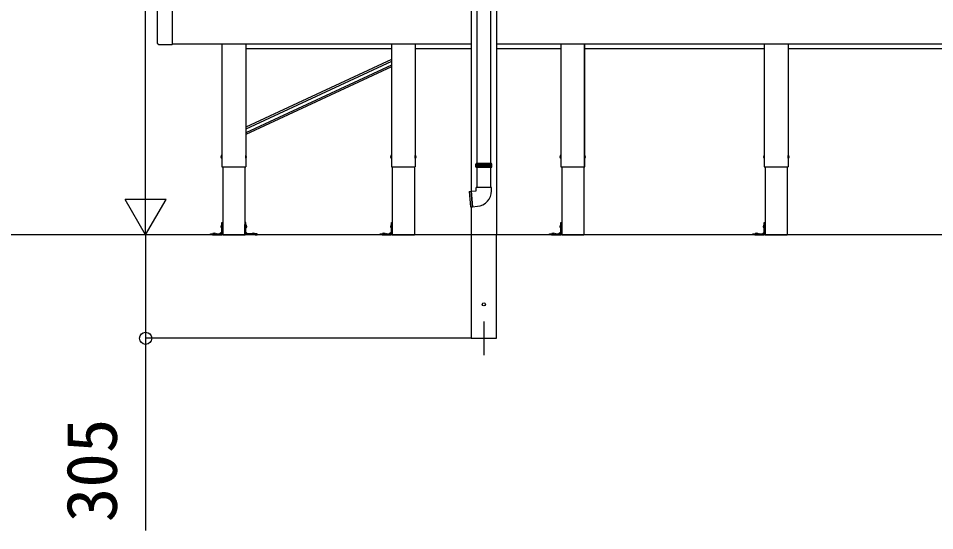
# Model space of a CAD drawing. Units: millimetres, scale not verified. Extents: x -10500 to 10500, y -15600 to 15524.
# Drawn here: x -323 to 2380, y 7868 to 9378 of the extents above; entities that cross this region are included whole.
import ezdxf
from ezdxf.enums import TextEntityAlignment as Align

# ---------------------------------------------------------------- set-up
doc = ezdxf.new("R2010")
doc.units = ezdxf.units.MM
doc.header["$LTSCALE"] = 80
for name, color, linetype in [('0-3_YKK_12', 2, 'Continuous'), ('0-4_YKK_A1', 4, 'Continuous'), ('0-5_YKK_D', 6, 'Continuous')]:
    doc.layers.add(name, color=color, linetype=linetype)
doc.styles.add('ＭＳ ゴシック', font='')
doc.styles.get('ＭＳ ゴシック').set_extended_font_data('MS Gothic')

msp = doc.modelspace()

# ---------------------------------------------------------------- linework, layer by layer
at = {"layer": '0-3_YKK_12'}
msp.add_line((1050, 8484.5), (1050, 8384.5), dxfattribs=at)
at = {"layer": '0-4_YKK_A1'}
for p, q in [((1012.5, 11393.29), (1012.5, 8867.84)), ((1029, 10062.5), (1029, 8949.5)), ((1071, 8949.5), (1071, 10062.5)), ((87.5, 9303.41), (87.5, 9443.59)), ((1087.5, 9445.5), (1087.5, 8739.5)), ((87.79, 9302.71), (87.89, 9302.61)), ((90.11, 9300.39), (87.89, 9302.61)), ((90.11, 9300.39), (90.21, 9300.29)), ((129.5, 9300), (90.91, 9300)), ((130.5, 9302.5), (1012.5, 9302.5)), ((277.42, 9302.5), (277.42, 8939.5)), ((277.5, 9302.5), (277.5, 8939.5)), ((277.5, 9302.5), (277.5, 8939.5)), ((1087.5, 9302.5), (3710, 9302.5)), ((1347.5, 8939.5), (1347.5, 9302.5)), ((1347.58, 8939.5), (1347.58, 9302.5)), ((1947.5, 9302.5), (1947.5, 8939.5)), ((1947.58, 9302.5), (1947.58, 8939.5)), ((777.42, 9287.5), (347.58, 9287.5)), ((1012.5, 9287.5), (847.58, 9287.5)), ((1277.5, 9287.5), (1087.5, 9287.5)), ((1877.5, 9287.5), (1347.5, 9287.5)), ((2677.42, 9287.5), (1947.5, 9287.5)), ((777.42, 9256.26), (347.58, 9056.8)), ((777.42, 9250.75), (347.58, 9051.29)), ((777.42, 9239.73), (347.58, 9040.27)), ((777.42, 9234.21), (347.58, 9034.75)), ((277, 8973.5), (276.2, 8973.36)), ((277, 8965.5), (276.2, 8965.64)), ((277, 8973.5), (277, 8965.5)), ((277, 8973.5), (277.5, 8973.41)), ((277, 8965.5), (277.5, 8965.59)), ((277.5, 8973.41), (277.5, 8965.59)), ((348, 8973.5), (347.5, 8973.41)), ((347.5, 8965.59), (347.5, 8973.41)), ((348, 8965.5), (347.5, 8965.59)), ((348, 8973.5), (348.8, 8973.36)), ((348, 8965.5), (348, 8973.5)), ((348, 8965.5), (348.8, 8965.64)), ((777, 8973.5), (776.2, 8973.36)), ((777, 8965.5), (776.2, 8965.64)), ((777, 8973.5), (777, 8965.5)), ((777, 8973.5), (777.5, 8973.41)), ((777, 8965.5), (777.5, 8965.59)), ((777.5, 8973.41), (777.5, 8965.59)), ((848, 8973.5), (847.5, 8973.41)), ((847.5, 8965.59), (847.5, 8973.41)), ((848, 8965.5), (847.5, 8965.59)), ((848, 8973.5), (848.8, 8973.36)), ((848, 8965.5), (848, 8973.5)), ((848, 8965.5), (848.8, 8965.64)), ((1026.5, 8947.5), (1027.5, 8949.5)), ((1073.5, 8947.5), (1026.5, 8947.5)), ((1026.5, 8943.99), (1026.5, 8947.5)), ((1072.5, 8949.5), (1027.5, 8949.5)), ((1073.5, 8947.5), (1072.5, 8949.5)), ((1073.5, 8943.99), (1073.5, 8947.5)), ((1277, 8973.5), (1276.2, 8973.36)), ((1277, 8965.5), (1276.2, 8965.64)), ((1277, 8973.5), (1277, 8965.5)), ((1277, 8973.5), (1277.5, 8973.41)), ((1277, 8965.5), (1277.5, 8965.59)), ((1277.5, 8973.41), (1277.5, 8965.59)), ((1348, 8973.5), (1347.5, 8973.41)), ((1347.5, 8965.59), (1347.5, 8973.41)), ((1348, 8965.5), (1347.5, 8965.59)), ((1348, 8973.5), (1348.8, 8973.36)), ((1348, 8965.5), (1348, 8973.5)), ((1348, 8965.5), (1348.8, 8965.64)), ((1877, 8973.5), (1876.2, 8973.36)), ((1877, 8965.5), (1876.2, 8965.64)), ((1877, 8973.5), (1877, 8965.5)), ((1877, 8973.5), (1877.5, 8973.41)), ((1877, 8965.5), (1877.5, 8965.59)), ((1877.5, 8973.41), (1877.5, 8965.59)), ((1948, 8973.5), (1947.5, 8973.41)), ((1947.5, 8965.59), (1947.5, 8973.41)), ((1948, 8965.5), (1947.5, 8965.59)), ((1948, 8973.5), (1948.8, 8973.36)), ((1948, 8965.5), (1948, 8973.5)), ((1948, 8965.5), (1948.8, 8965.64)), ((277.42, 8939.5), (347.58, 8939.5)), ((279.85, 8939.5), (279.85, 8739.5)), ((345.15, 8939.5), (345.15, 8739.5)), ((777.42, 8939.5), (847.58, 8939.5)), ((779.85, 8939.5), (779.85, 8739.5)), ((845.15, 8939.5), (845.15, 8739.5)), ((1026.5, 8939.5), (1026.5, 8943.01)), ((1026.5, 8939.5), (1073.5, 8939.5)), ((1027.5, 8937.5), (1026.5, 8939.5)), ((1072.5, 8937.5), (1027.5, 8937.5)), ((1029, 8937.5), (1029, 8879.38)), ((1071, 8879.38), (1071, 8937.5)), ((1072.5, 8937.5), (1073.5, 8939.5)), ((1073.5, 8939.5), (1073.5, 8943.01)), ((1277.42, 8939.5), (1347.58, 8939.5)), ((1279.85, 8939.5), (1279.85, 8739.5)), ((1345.15, 8939.5), (1345.15, 8739.5)), ((1877.42, 8939.5), (1947.58, 8939.5)), ((1879.85, 8939.5), (1879.85, 8739.5)), ((1945.15, 8939.5), (1945.15, 8739.5)), ((1007.08, 8867.63), (1011.39, 8868.01)), ((1007.08, 8867.63), (1011.08, 8821.81)), ((1011.57, 8867.93), (1015.56, 8822.3)), ((1012.56, 8868.02), (1016.56, 8822.38)), ((1012.72, 8868.13), (1027, 8869.38)), ((1027, 8869.38), (1027, 8879.38)), ((1073, 8869.38), (1073, 8879.38)), ((1011.08, 8821.81), (1015.4, 8822.19)), ((1012.5, 8821.93), (1012.5, 8739.5)), ((1016.73, 8822.3), (1031.01, 8823.55)), ((276.85, 8768.5), (276.05, 8768.36)), ((276.85, 8760.5), (276.05, 8760.64)), ((276.85, 8768.5), (276.85, 8760.5)), ((276.85, 8768.5), (277.35, 8768.41)), ((276.85, 8760.5), (277.35, 8760.59)), ((277.35, 8775.5), (279.85, 8775.5)), ((277.35, 8771.09), (277.35, 8775.5)), ((277.35, 8769.67), (277.35, 8771.09)), ((277.35, 8742.5), (277.35, 8769.67)), ((277.35, 8768.41), (277.35, 8760.59)), ((279.85, 8775.5), (279.85, 8771.09)), ((279.85, 8771.09), (279.85, 8769.67)), ((279.85, 8742.5), (279.85, 8769.67)), ((347.65, 8775.5), (345.15, 8775.5)), ((345.15, 8775.5), (345.15, 8771.09)), ((345.15, 8771.09), (345.15, 8769.67)), ((345.15, 8742.5), (345.15, 8769.67)), ((347.65, 8771.09), (347.65, 8775.5)), ((347.65, 8769.67), (347.65, 8771.09)), ((347.65, 8742.5), (347.65, 8769.67)), ((348.15, 8768.5), (347.65, 8768.41)), ((347.65, 8760.59), (347.65, 8768.41)), ((348.15, 8760.5), (347.65, 8760.59)), ((348.15, 8768.5), (348.95, 8768.36)), ((348.15, 8760.5), (348.15, 8768.5)), ((348.15, 8760.5), (348.95, 8760.64)), ((776.85, 8768.5), (776.05, 8768.36)), ((776.85, 8760.5), (776.05, 8760.64)), ((776.85, 8768.5), (776.85, 8760.5)), ((776.85, 8768.5), (777.35, 8768.41)), ((776.85, 8760.5), (777.35, 8760.59)), ((777.35, 8775.5), (779.85, 8775.5)), ((777.35, 8771.09), (777.35, 8775.5)), ((777.35, 8769.67), (777.35, 8771.09)), ((777.35, 8742.5), (777.35, 8769.67)), ((777.35, 8768.41), (777.35, 8760.59)), ((779.85, 8775.5), (779.85, 8771.09)), ((779.85, 8771.09), (779.85, 8769.67)), ((779.85, 8742.5), (779.85, 8769.67)), ((1276.85, 8768.5), (1276.05, 8768.36)), ((1276.85, 8760.5), (1276.05, 8760.64)), ((1276.85, 8768.5), (1276.85, 8760.5)), ((1276.85, 8768.5), (1277.35, 8768.41)), ((1276.85, 8760.5), (1277.35, 8760.59)), ((1277.35, 8775.5), (1279.85, 8775.5)), ((1277.35, 8771.09), (1277.35, 8775.5)), ((1277.35, 8769.67), (1277.35, 8771.09)), ((1277.35, 8742.5), (1277.35, 8769.67)), ((1277.35, 8768.41), (1277.35, 8760.59)), ((1279.85, 8775.5), (1279.85, 8771.09)), ((1279.85, 8771.09), (1279.85, 8769.67)), ((1279.85, 8742.5), (1279.85, 8769.67)), ((1876.85, 8768.5), (1876.05, 8768.36)), ((1876.85, 8760.5), (1876.05, 8760.64)), ((1876.85, 8768.5), (1876.85, 8760.5)), ((1876.85, 8768.5), (1877.35, 8768.41)), ((1876.85, 8760.5), (1877.35, 8760.59)), ((1877.35, 8775.5), (1879.85, 8775.5)), ((1877.35, 8771.09), (1877.35, 8775.5)), ((1877.35, 8769.67), (1877.35, 8771.09)), ((1877.35, 8742.5), (1877.35, 8769.67)), ((1877.35, 8768.41), (1877.35, 8760.59)), ((1879.85, 8775.5), (1879.85, 8771.09)), ((1879.85, 8771.09), (1879.85, 8769.67)), ((1879.85, 8742.5), (1879.85, 8769.67)), ((9757.81, 8739.5), (-10182.65, 8739.5)), ((248.26, 8739.5), (243.85, 8739.5)), ((248.26, 8742), (249.68, 8742)), ((249.68, 8739.5), (248.26, 8739.5)), ((249.68, 8742), (260.98, 8742)), ((249.68, 8739.5), (260.98, 8739.5)), ((250.85, 8742.92), (250.85, 8742.5)), ((250.85, 8742.5), (258.85, 8742.5)), ((251.35, 8742), (258.35, 8742)), ((258.85, 8742.92), (258.85, 8742.5)), ((260.98, 8739.5), (260.98, 8742)), ((262.72, 8742), (260.98, 8742)), ((260.98, 8739.5), (262.72, 8739.5)), ((262.72, 8739.5), (276.85, 8739.5)), ((277.35, 8747.61), (271.74, 8742)), ((279.85, 8739.5), (345.15, 8739.5)), ((347.65, 8747.61), (353.26, 8742)), ((362.28, 8739.5), (348.15, 8739.5)), ((362.28, 8742), (364.02, 8742)), ((364.02, 8739.5), (362.28, 8739.5)), ((364.02, 8739.5), (364.02, 8742)), ((375.32, 8742), (364.02, 8742)), ((375.32, 8739.5), (364.02, 8739.5)), ((366.15, 8742.92), (366.15, 8742.5)), ((366.15, 8742.5), (374.15, 8742.5)), ((366.65, 8742), (373.65, 8742)), ((374.15, 8742.92), (374.15, 8742.5)), ((376.74, 8742), (375.32, 8742)), ((375.32, 8739.5), (376.74, 8739.5)), ((376.74, 8739.5), (381.15, 8739.5)), ((748.26, 8739.5), (743.85, 8739.5)), ((748.26, 8742), (749.68, 8742)), ((749.68, 8739.5), (748.26, 8739.5)), ((749.68, 8742), (760.98, 8742)), ((749.68, 8739.5), (760.98, 8739.5)), ((750.85, 8742.92), (750.85, 8742.5)), ((750.85, 8742.5), (758.85, 8742.5)), ((751.35, 8742), (758.35, 8742)), ((758.85, 8742.92), (758.85, 8742.5)), ((760.98, 8739.5), (760.98, 8742)), ((762.72, 8742), (760.98, 8742)), ((760.98, 8739.5), (762.72, 8739.5)), ((762.72, 8739.5), (776.85, 8739.5)), ((777.35, 8747.61), (771.74, 8742)), ((779.85, 8739.5), (845.15, 8739.5)), ((1012.5, 8739.5), (1012.5, 8434.5)), ((1087.5, 8434.5), (1087.5, 8739.5)), ((1248.26, 8739.5), (1243.85, 8739.5)), ((1248.26, 8742), (1249.68, 8742)), ((1249.68, 8739.5), (1248.26, 8739.5)), ((1249.68, 8742), (1260.98, 8742)), ((1249.68, 8739.5), (1260.98, 8739.5)), ((1250.85, 8742.92), (1250.85, 8742.5)), ((1250.85, 8742.5), (1258.85, 8742.5)), ((1251.35, 8742), (1258.35, 8742)), ((1258.85, 8742.92), (1258.85, 8742.5)), ((1260.98, 8739.5), (1260.98, 8742)), ((1262.72, 8742), (1260.98, 8742)), ((1260.98, 8739.5), (1262.72, 8739.5)), ((1262.72, 8739.5), (1276.85, 8739.5)), ((1277.35, 8747.61), (1271.74, 8742)), ((1279.85, 8739.5), (1345.15, 8739.5)), ((1848.26, 8739.5), (1843.85, 8739.5)), ((1848.26, 8742), (1849.68, 8742)), ((1849.68, 8739.5), (1848.26, 8739.5)), ((1849.68, 8742), (1860.98, 8742)), ((1849.68, 8739.5), (1860.98, 8739.5)), ((1850.85, 8742.92), (1850.85, 8742.5)), ((1850.85, 8742.5), (1858.85, 8742.5)), ((1851.35, 8742), (1858.35, 8742)), ((1858.85, 8742.92), (1858.85, 8742.5)), ((1860.98, 8739.5), (1860.98, 8742)), ((1862.72, 8742), (1860.98, 8742)), ((1860.98, 8739.5), (1862.72, 8739.5)), ((1862.72, 8739.5), (1876.85, 8739.5)), ((1877.35, 8747.61), (1871.74, 8742)), ((1879.85, 8739.5), (1945.15, 8739.5)), ((1012.5, 8434.5), (1087.5, 8434.5))]:
    msp.add_line(p, q, dxfattribs=at)
for points in [[(130.5, 9443.59), (130.5, 9303.41), (130.5, 9301)], [(347.5, 9302.5), (347.5, 8995.36), (347.5, 8973.61), (347.5, 8939.5)], [(347.58, 9302.5), (347.58, 8995.4), (347.58, 8973.64), (347.58, 8939.5)], [(777.42, 9302.5), (777.42, 9265.07), (777.42, 9243.31), (777.42, 8939.5)], [(777.5, 9302.5), (777.5, 9265.1), (777.5, 9243.34), (777.5, 8939.5)], [(847.5, 9302.5), (847.5, 9265.1), (847.5, 9243.34), (847.5, 8939.5)], [(847.58, 9302.5), (847.58, 9265.07), (847.58, 9243.31), (847.58, 8939.5)], [(1277.42, 9302.5), (1277.42, 9265.07), (1277.42, 9243.31), (1277.42, 8939.5)], [(1277.5, 9302.5), (1277.5, 9265.1), (1277.5, 9243.34), (1277.5, 8939.5)], [(1877.42, 9302.5), (1877.42, 9265.07), (1877.42, 9243.31), (1877.42, 8939.5)], [(1877.5, 9302.5), (1877.5, 9265.1), (1877.5, 9243.34), (1877.5, 8939.5)], [(1036.97, 8944), (1036.18, 8944), (1035.42, 8944), (1032.44, 8944), (1026.5, 8944.01)], [(1026.5, 8942.99), (1032.39, 8943), (1035.34, 8943), (1036.11, 8943), (1036.9, 8943), (1037.72, 8943), (1038.56, 8943.01), (1039.41, 8943.01), (1040.29, 8943.01), (1041.18, 8943.01), (1042.08, 8943.01), (1043.94, 8943.01), (1045.83, 8943.02), (1047.75, 8943.02), (1049.69, 8943.02), (1053.57, 8943.03), (1055.48, 8943.03), (1057.35, 8943.03), (1058.27, 8943.03), (1059.17, 8943.03), (1060.06, 8943.04), (1060.93, 8943.04), (1061.79, 8943.04), (1062.62, 8943.04), (1063.43, 8943.04), (1064.22, 8943.04), (1064.99, 8943.04), (1065.72, 8943.04), (1066.44, 8943.04), (1067.12, 8943.04), (1067.78, 8943.04), (1068.4, 8943.03), (1069, 8943.03), (1069.56, 8943.03), (1070.09, 8943.03), (1070.58, 8943.03), (1071.04, 8943.03), (1071.47, 8943.03), (1071.85, 8943.03), (1072.2, 8943.03)], [(1073.5, 8943.98), (1073.38, 8943.98), (1073.23, 8943.98), (1073.03, 8943.98), (1072.8, 8943.98), (1072.53, 8943.98), (1072.21, 8943.97), (1071.87, 8943.97), (1071.48, 8943.97), (1071.06, 8943.97), (1070.6, 8943.97), (1070.11, 8943.97), (1069.58, 8943.97), (1069.02, 8943.97), (1068.43, 8943.97), (1067.8, 8943.96), (1067.15, 8943.96), (1066.47, 8943.96), (1065.76, 8943.96), (1065.02, 8943.96), (1064.26, 8943.96), (1063.47, 8943.96), (1062.66, 8943.96), (1061.83, 8943.96), (1060.98, 8943.96), (1060.11, 8943.96), (1059.22, 8943.97), (1057.4, 8943.97), (1055.54, 8943.97), (1053.63, 8943.97), (1049.76, 8943.98), (1047.82, 8943.98), (1045.9, 8943.98), (1044.01, 8943.99), (1042.16, 8943.99), (1040.36, 8943.99), (1039.48, 8943.99), (1038.63, 8943.99), (1037.79, 8944), (1036.97, 8944)], [(1072.2, 8943.03), (1072.52, 8943.02), (1072.79, 8943.02), (1073.03, 8943.02), (1073.22, 8943.02), (1073.38, 8943.02), (1073.5, 8943.02)], [(1073, 8879.38), (1050, 8879.38), (1027, 8879.38)], [(243.85, 8739.5), (243.85, 8742), (248.26, 8742)], [(262.72, 8739.5), (262.72, 8742), (276.85, 8742)], [(362.28, 8739.5), (362.28, 8742), (348.15, 8742)], [(381.15, 8739.5), (381.15, 8742), (376.74, 8742)], [(743.85, 8739.5), (743.85, 8742), (748.26, 8742)], [(762.72, 8739.5), (762.72, 8742), (776.85, 8742)], [(1243.85, 8739.5), (1243.85, 8742), (1248.26, 8742)], [(1262.72, 8739.5), (1262.72, 8742), (1276.85, 8742)], [(1843.85, 8739.5), (1843.85, 8742), (1848.26, 8742)], [(1862.72, 8739.5), (1862.72, 8742), (1876.85, 8742)]]:
    msp.add_lwpolyline(points, dxfattribs=at)
msp.add_circle((1050, 8534.5), 4.5, dxfattribs=at)
for centre, radius, start, end in [((88.5, 9303.41), 1, 180, 225), ((90.91, 9301), 1, 225, 270), ((129.5, 9301), 1, 270, 0), ((281.1, 8969.5), 6.5, 147.94412, 212.05588), ((276.35, 8972.47), 0.9, 100, 147.94412), ((276.35, 8966.53), 0.9, 212.05588, 260), ((348.65, 8972.47), 0.9, 32.05588, 80), ((348.65, 8966.53), 0.9, 280, 327.94412), ((343.9, 8969.5), 6.5, 327.94412, 32.05588), ((781.1, 8969.5), 6.5, 147.94412, 212.05588), ((776.35, 8972.47), 0.9, 100, 147.94412), ((776.35, 8966.53), 0.9, 212.05588, 260), ((848.65, 8972.47), 0.9, 32.05588, 80), ((848.65, 8966.53), 0.9, 280, 327.94412), ((843.9, 8969.5), 6.5, 327.94412, 32.05588), ((1281.1, 8969.5), 6.5, 147.94412, 212.05588), ((1276.35, 8972.47), 0.9, 100, 147.94412), ((1276.35, 8966.53), 0.9, 212.05588, 260), ((1348.65, 8972.47), 0.9, 32.05588, 80), ((1348.65, 8966.53), 0.9, 280, 327.94412), ((1343.9, 8969.5), 6.5, 327.94412, 32.05588), ((1881.1, 8969.5), 6.5, 147.94412, 212.05588), ((1876.35, 8972.47), 0.9, 100, 147.94412), ((1876.35, 8966.53), 0.9, 212.05588, 260), ((1948.65, 8972.47), 0.9, 32.05588, 80), ((1948.65, 8966.53), 0.9, 280, 327.94412), ((1943.9, 8969.5), 6.5, 327.94412, 32.05588), ((1026.5, 8943.5), 0.5, 285.49629, 74.51275), ((1073.5, 8943.5), 0.5, 105.48725, 254.50371), ((1011.41, 8867.81), 0.2, 21.60155, 95), ((1012.06, 8868.07), 0.5, 201.60155, 348.39845), ((1012.74, 8867.93), 0.2, 95, 168.39845), ((1027, 8869.38), 46, 275, 0), ((1015.38, 8822.39), 0.2, 275, 348.39845), ((1016.07, 8822.25), 0.5, 21.60155, 168.39845), ((1016.72, 8822.5), 0.2, 201.60155, 275), ((280.95, 8764.5), 6.5, 147.94412, 212.05588), ((276.2, 8767.47), 0.9, 100, 147.94412), ((276.2, 8761.53), 0.9, 212.05588, 260), ((348.8, 8767.47), 0.9, 32.05588, 80), ((348.8, 8761.53), 0.9, 280, 327.94412), ((344.05, 8764.5), 6.5, 327.94412, 32.05588), ((780.95, 8764.5), 6.5, 147.94412, 212.05588), ((776.2, 8767.47), 0.9, 100, 147.94412), ((776.2, 8761.53), 0.9, 212.05588, 260), ((1280.95, 8764.5), 6.5, 147.94412, 212.05588), ((1276.2, 8767.47), 0.9, 100, 147.94412), ((1276.2, 8761.53), 0.9, 212.05588, 260), ((1880.95, 8764.5), 6.5, 147.94412, 212.05588), ((1876.2, 8767.47), 0.9, 100, 147.94412), ((1876.2, 8761.53), 0.9, 212.05588, 260), ((251.85, 8742.92), 1, 126.03188, 180), ((251.35, 8742.5), 0.5, 180, 270), ((254.85, 8738.8), 6.1, 53.96812, 126.03188), ((258.35, 8742.5), 0.5, 270, 0), ((257.85, 8742.92), 1, 0, 53.96812), ((276.85, 8742.5), 0.5, 270, 0), ((276.85, 8742.5), 3, 270, 0), ((348.15, 8742.5), 3, 180, 270), ((348.15, 8742.5), 0.5, 180, 270), ((367.15, 8742.92), 1, 126.03188, 180), ((366.65, 8742.5), 0.5, 180, 270), ((370.15, 8738.8), 6.1, 53.96812, 126.03188), ((373.65, 8742.5), 0.5, 270, 0), ((373.15, 8742.92), 1, 0, 53.96812), ((751.85, 8742.92), 1, 126.03188, 180), ((751.35, 8742.5), 0.5, 180, 270), ((754.85, 8738.8), 6.1, 53.96812, 126.03188), ((758.35, 8742.5), 0.5, 270, 0), ((757.85, 8742.92), 1, 0, 53.96812), ((776.85, 8742.5), 0.5, 270, 0), ((776.85, 8742.5), 3, 270, 0), ((1251.85, 8742.92), 1, 126.03188, 180), ((1251.35, 8742.5), 0.5, 180, 270), ((1254.85, 8738.8), 6.1, 53.96812, 126.03188), ((1258.35, 8742.5), 0.5, 270, 0), ((1257.85, 8742.92), 1, 0, 53.96812), ((1276.85, 8742.5), 0.5, 270, 0), ((1276.85, 8742.5), 3, 270, 0), ((1851.85, 8742.92), 1, 126.03188, 180), ((1851.35, 8742.5), 0.5, 180, 270), ((1854.85, 8738.8), 6.1, 53.96812, 126.03188), ((1858.35, 8742.5), 0.5, 270, 0), ((1857.85, 8742.92), 1, 0, 53.96812), ((1876.85, 8742.5), 0.5, 270, 0), ((1876.85, 8742.5), 3, 270, 0)]:
    msp.add_arc(centre, radius, start, end, dxfattribs=at)
at = {"layer": '0-5_YKK_D'}
for p, q in [((52.5, 8859.5), (52.5, 11314.5)), ((52.5, 8739.5), (52.5, 8947.35)), ((52.5, 8739.5), (-7.5, 8843.42)), ((112.5, 8843.42), (-7.5, 8843.42)), ((52.5, 8739.5), (112.5, 8843.42)), ((1011.5, 8434.5), (51.5, 8434.5))]:
    msp.add_line(p, q, dxfattribs=at)
msp.add_lwpolyline([(52.5, 8739.5), (52.5, 8434.5), (52.5, 7867.55)], dxfattribs=at)
msp.add_circle((52.5, 8434.5), 18, dxfattribs=at)

# ---------------------------------------------------------------- texts
at = {"layer": '0-5_YKK_D', "style": 'ＭＳ ゴシック'}
msp.add_text('305', height=149.6, rotation=90, dxfattribs=at).set_placement((12.5, 7892.48), align=Align.BOTTOM_LEFT)

doc.saveas('drawing.dxf')
